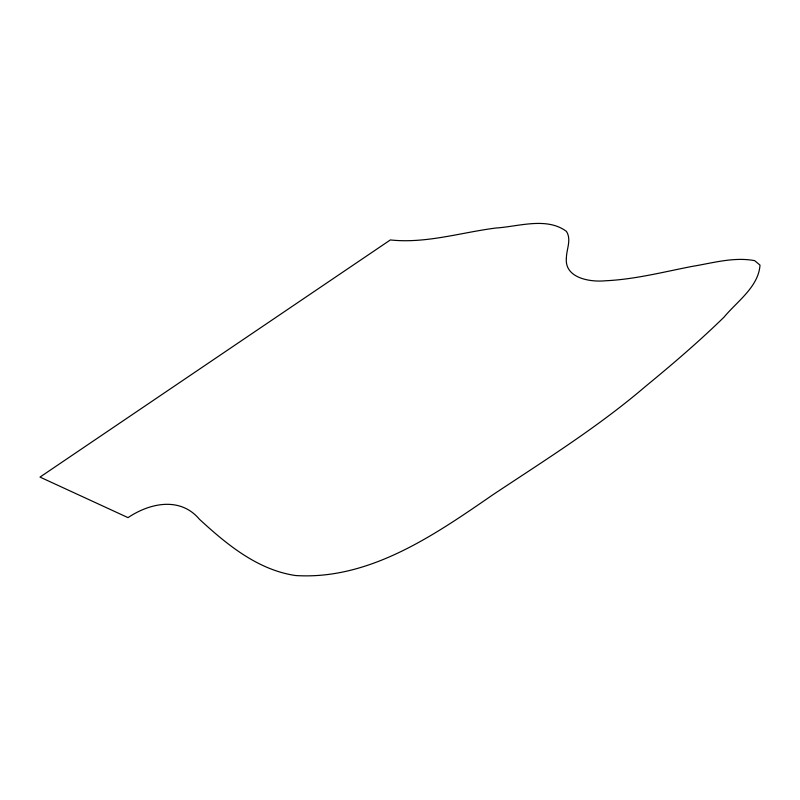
<?xml version="1.0" encoding="UTF-8"?>
<svg xmlns="http://www.w3.org/2000/svg" width="800" height="800" viewBox="0 0 800 800"><rect width="100%" height="100%" fill="white"/><g stroke="black" fill="none" stroke-linecap="round" stroke-linejoin="round"><path stroke-width="1.2" d="M566.38 258.12C564.42 278.16 590.17 282.29 605.28 280.78C634.62 279.45 663.2 272.03 691.91 266.44C712.53 263.08 733.66 256.72 754.63 260.64L760 265.11C758.62 286.79 736.81 301.66 723.98 317.2C698.93 341.63 672.32 364.39 645.29 386.58C597.82 427.18 544.83 460.24 492.96 494.71C434.76 534.84 369.73 580.16 295.64 575.54C257.75 570.01 226.74 544.42 199.45 519.27C180.2 496.38 149.82 503.01 128.01 517.62L40 477.09L390.36 239.94C425.88 243.78 460.89 232.49 495.9 228.02C518.39 226.62 546.67 216.64 566.46 231.41C571.7 239.75 566.44 249.21 566.38 258.12"/></g></svg>
